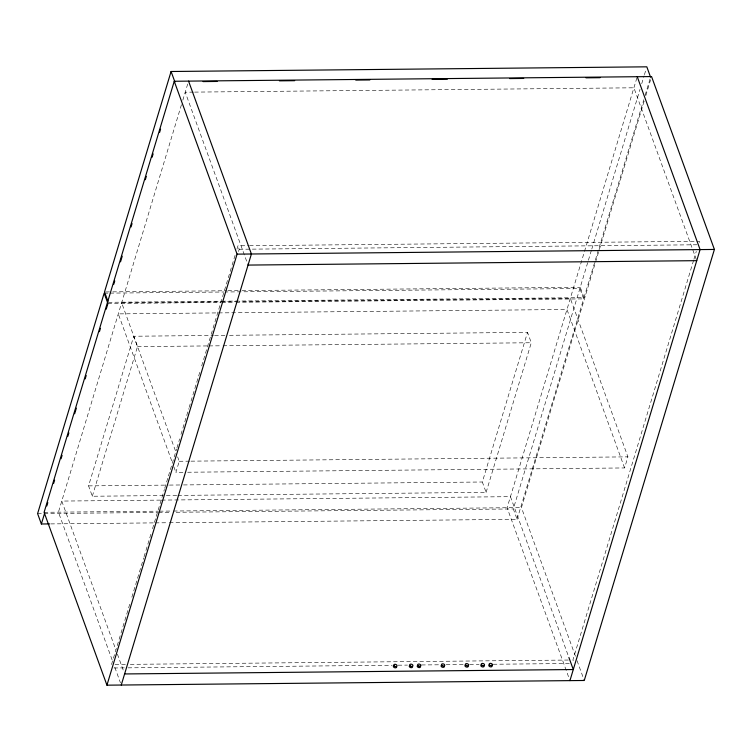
<?xml version="1.0" encoding="UTF-8"?>
<svg xmlns="http://www.w3.org/2000/svg" width="752" height="752" viewBox="0 0 752 752"><rect width="100%" height="100%" fill="white"/><g stroke="black" fill="none" stroke-linecap="round" stroke-linejoin="round"><path stroke-width="0.56" stroke-dasharray="3.76 2.82" d="M181.448 104.697L58.43 512.159L112.856 661.91M182.802 100.204L188.564 81.122M176.711 495.418L92.327 496.245L88.557 485.877L133.734 336.238L213.427 335.458M92.327 496.245L137.503 346.616L133.734 336.238M111.522 664.533L130.5 601.666M131.854 597.182L143.717 557.89M144.055 556.771L151.18 533.196M152.534 528.703L155.918 517.479M156.256 516.351L164.397 489.411M164.735 488.292L168.119 477.059M168.457 475.941L176.598 449M176.936 447.872L179.643 438.895M180.997 434.402L188.799 408.59M189.137 407.462L200.323 370.416M201.677 365.923L235.573 253.668M236.927 249.175L237.942 245.81L248.357 245.707M238.525 251.516L239.202 249.269L237.942 245.81M182.933 472.284L175.893 472.35L179.239 461.267L177.632 456.868M177.876 495.408L486.112 492.372L482.342 482.004L527.519 332.375L228.664 335.307M486.112 492.372L531.288 342.743L527.519 332.375M636.906 77.832L507.102 507.75L569.546 679.526M169.407 522.734L517.094 519.322L513.325 508.944L579.886 288.505L225.149 291.983M222.235 301.195L584.022 297.642L580.253 287.273L588.064 261.405M588.402 260.277L591.457 250.153M591.805 249.025L640.018 89.319M641.719 83.698L644.097 75.82M644.436 74.692L646.137 69.071M517.094 519.322L583.655 298.873L579.886 288.505M584.022 297.642L643.787 99.687M645.15 95.194L650.583 77.193M575.459 656.261L521.427 507.609L644.445 100.148M645.799 95.654L650.546 79.938M187.633 472.237L624.574 467.941L627.92 456.859L570.317 298.394L239.089 301.646M693.588 260.361L572.93 660.002L573.56 661.732M693.927 259.243L696.296 251.384M193.443 92.12L185.218 92.205L248.057 265.08M194.618 92.111L633.898 87.796L696.333 259.572M249.523 245.697L699.351 241.279L700.61 244.738M239.202 249.269L699.435 244.748M105.703 291.936L111.578 291.87M112.753 291.861L226.69 290.742M227.865 290.733L240.79 290.601M241.965 290.592L580.253 287.273M104.152 293.177L108.852 293.13M110.027 293.12L223.974 292.002M108.297 302.313L221.06 301.204M237.914 301.655L121.636 302.802L175.639 451.36M107.931 303.545L220.693 302.436M221.868 302.426L234.784 302.304M235.959 302.285L583.655 298.873M214.602 335.448L227.489 335.317M137.503 346.616L207.825 345.92M208.99 345.911L221.887 345.788M223.062 345.77L531.288 342.743M179.239 461.267L189.805 461.164M190.98 461.155L627.92 456.859M88.557 485.877L168.251 485.087M169.426 485.078L182.313 484.955M183.488 484.937L482.342 482.004M160.439 500.108L61.777 501.076L115.808 649.728M161.614 500.099L510.448 496.668L568.484 656.327M44.105 512.3L158.268 511.181M159.433 511.172L172.358 511.04M173.533 511.031L521.427 507.609M37.6 513.625L157.412 512.441M158.587 512.432L171.512 512.309M176.203 512.262L513.325 508.944M50.769 523.9L154.132 522.884M155.307 522.875L168.232 522.743M115.047 664.505L125.612 664.401M130.303 664.354L570.58 660.021M113.956 667.983L126.862 667.851M128.037 667.842L392.206 665.247M398.071 665.191L407.471 665.097M421.552 664.956L440.343 664.777M446.209 664.721L463.824 664.542M469.69 664.486L479.09 664.392M493.171 664.251L569.49 663.508M624.574 467.941L566.97 309.476L118.29 313.885L172.293 462.452M577.057 660.67L584.257 680.485M173.891 466.851L175.893 472.35M117.406 654.137L123.807 671.752M114.859 667.419L120.461 682.835"/><path stroke-width="1.13" d="M650.583 77.193L646.814 66.825L171.089 71.496L104.528 291.945L107.921 301.279M174.248 81.263L44.105 512.3L106.944 685.175L584.257 680.485L714.4 249.448L651.561 76.572L174.248 81.263L237.077 254.138L106.944 685.175M49.594 523.909L41.369 523.994L44.763 512.742M46.803 506.002L47.818 502.627M53.599 483.508L54.614 480.133M61.062 458.758L62.087 455.383M67.859 436.263L68.874 432.889M74.645 413.769L76.347 408.148M85.173 378.905L86.198 375.53M99.433 331.67L100.458 328.295M106.229 309.175L107.931 303.545L104.152 293.177L37.6 513.625L41.369 523.994M113.731 284.322L114.755 280.947M120.527 261.828L122.219 256.206M131.055 226.963L132.07 223.588M145.315 179.719L146.33 176.344M152.101 157.224L153.126 153.85M159.574 132.484L160.59 129.109M121.26 685.034L251.403 253.997L188.564 81.122M569.941 680.626L700.084 249.589L637.245 76.713M203.049 81.592L217.14 81.451M279.396 80.84L294.671 80.69M355.752 80.088L369.843 79.956M432.099 79.345L447.374 79.195M509.63 78.584L523.721 78.443M585.977 77.832L600.077 77.691M237.077 254.138L714.4 249.448M248.057 265.08L696.737 260.671M124.606 673.952L573.287 669.543L568.888 657.436M171.089 71.496L174.859 81.865M396.595 666.657A1.683 1.09 16.8 0 1 395.42 667.823A1.683 1.09 16.8 0 1 393.418 666.686A1.683 1.09 16.8 0 1 394.584 665.52M412.51 666.498A1.683 1.09 16.8 0 1 411.476 667.663A1.683 1.09 16.8 0 1 409.417 666.733A1.683 1.09 16.8 0 1 410.103 665.407M420.039 665.849A1.683 1.09 16.8 0 1 420.03 667.428A1.683 1.09 16.8 0 1 417.698 667.024A1.683 1.09 16.8 0 1 417.708 665.445M444.169 665.887A1.683 1.09 16.8 0 1 443.548 667.306A1.683 1.09 16.8 0 1 441.311 666.516A1.683 1.09 16.8 0 1 441.922 665.088M483.94 665.492A1.683 1.09 16.8 0 1 483.329 666.921A1.683 1.09 16.8 0 1 481.083 666.122A1.683 1.09 16.8 0 1 481.694 664.702M468.195 665.952A1.683 1.09 16.8 0 1 467.161 667.109A1.683 1.09 16.8 0 1 465.112 666.178A1.683 1.09 16.8 0 1 465.789 664.853M491.639 665.144A1.683 1.09 16.8 0 1 491.723 666.667A1.683 1.09 16.8 0 1 489.514 666.488A1.683 1.09 16.8 0 1 489.044 664.928M394.208 666.028A1.683 1.09 16.8 0 0 396.962 665.999A1.683 1.09 16.8 0 0 394.96 664.289A1.683 1.09 16.8 0 0 394.208 666.028M410.122 665.868A1.683 1.09 16.8 0 0 412.876 665.849A1.683 1.09 16.8 0 0 410.865 664.129A1.683 1.09 16.8 0 0 410.122 665.868M418.074 665.793A1.683 1.09 16.8 0 0 420.829 665.764A1.683 1.09 16.8 0 0 418.826 664.054A1.683 1.09 16.8 0 0 418.074 665.793M441.941 665.558A1.683 1.09 16.8 0 0 444.695 665.529A1.683 1.09 16.8 0 0 442.693 663.819A1.683 1.09 16.8 0 0 441.941 665.558M481.712 665.172A1.683 1.09 16.8 0 0 484.476 665.144A1.683 1.09 16.8 0 0 482.464 663.424A1.683 1.09 16.8 0 0 481.712 665.172M465.808 665.323A1.683 1.09 16.8 0 0 468.562 665.294A1.683 1.09 16.8 0 0 466.56 663.584A1.683 1.09 16.8 0 0 465.808 665.323M489.674 665.088A1.683 1.09 16.8 0 0 492.428 665.059A1.683 1.09 16.8 0 0 490.417 663.349A1.683 1.09 16.8 0 0 489.674 665.088"/></g></svg>
